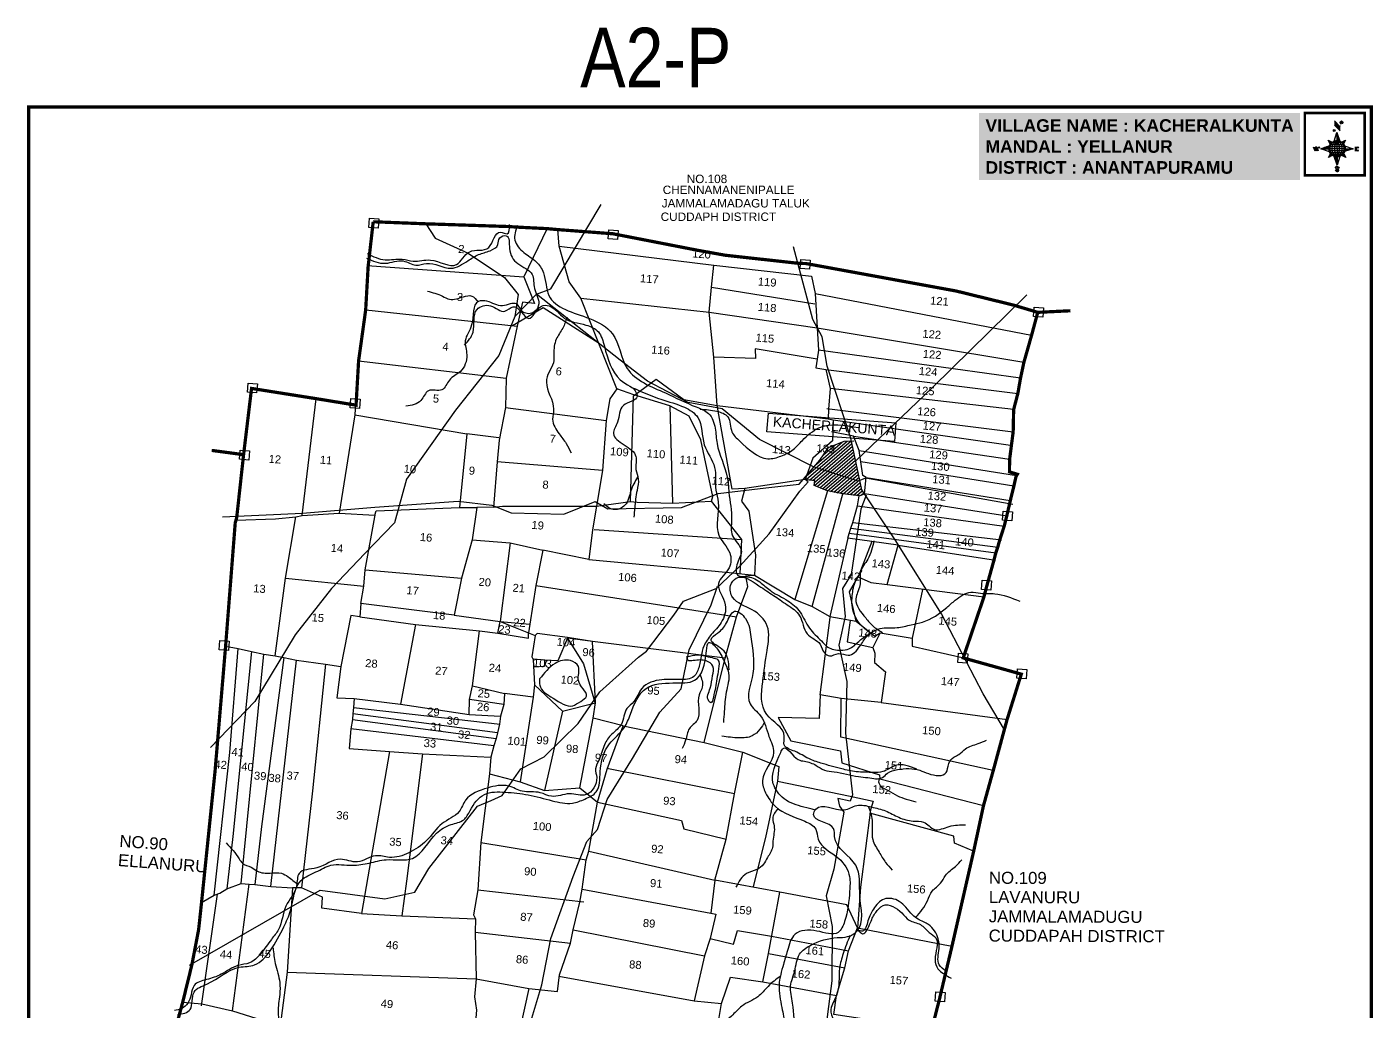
# Model space of a CAD drawing. Header units: inches. Extents: x 188909 to 208161, y 1616332 to 1627339.
# Drawn here: x 188909 to 192235, y 1624908 to 1627339 of the extents above; entities that cross this region are included whole.
import ezdxf

# ---------------------------------------------------------------- set-up
doc = ezdxf.new("R2010")
doc.units = ezdxf.units.IN
doc.header["$MEASUREMENT"] = 0
for name, color, linetype in [('bord', 1, 'Continuous'), ('PLOT', 7, 'Continuous'), ('PLOT NO', 7, 'Continuous'), ('ROAD', 1, 'Continuous'), ('STREAM', 4, 'Continuous'), ('text2', 7, 'Continuous'), ('TITLEBLOCK', 7, 'Continuous'), ('VILLAGE', 7, 'Continuous'), ('VILLAGE BOUNDARY', 5, 'Continuous'), ('VILLAGE BOUNDARY STONES', 1, 'Continuous')]:
    doc.layers.add(name, color=color, linetype=linetype)
doc.styles.add('ARIALN', font='ARIALN.TTF')
doc.styles.get("Standard").update_dxf_attribs({"font": 'arial.ttf'})
pattern_1 = [(267.297113149, (-8720374.938, 50637915.138), (10.5367255337, -0.497431438), [])]
pattern_2 = [(357.297113149, (-8720374.938, 50637915.138), (0.497431438, 10.5367255337), [])]

# ---------------------------------------------------------------- blocks, each defined once
blk = doc.blocks.new('*X3')
at = {"color": 0, "linetype": 'Continuous'}
for p, q in [((6321.6, 240.5), (6322.3, 241.2)), ((6321.6, 240.3), (6322.3, 241)), ((6321.6, 240.1), (6322.3, 240.8)), ((6321.6, 239.9), (6322.4, 240.7)), ((6321.6, 239.8), (6322.4, 240.6)), ((6321.6, 239.6), (6322.5, 240.5)), ((6321.6, 239.4), (6322.5, 240.3)), ((6321.6, 239.2), (6322.6, 240.2)), ((6321.7, 239.1), (6322.6, 240.1)), ((6321.8, 240.8), (6322.4, 241.4)), ((6321.8, 239), (6322.7, 240)), ((6321.8, 239), (6322.8, 239.9)), ((6321.9, 238.9), (6322.9, 239.8)), ((6322, 238.8), (6323, 239.7)), ((6322.1, 241.3), (6322.4, 241.6)), ((6322.1, 238.7), (6323.1, 239.6)), ((6322.2, 238.6), (6323.1, 239.6)), ((6322.3, 238.5), (6323.2, 239.5)), ((6322.4, 238.5), (6323.3, 239.4)), ((6322.5, 238.4), (6323.4, 239.3)), ((6322.7, 238.4), (6323.6, 239.3)), ((6322.8, 238.3), (6323.7, 239.2)), ((6322.9, 238.3), (6323.8, 239.1)), ((6323.1, 238.2), (6323.9, 239.1)), ((6323.2, 238.2), (6324, 239)), ((6323.3, 238.2), (6324.2, 239)), ((6323.5, 238.1), (6324.3, 238.9)), ((6323.7, 238.1), (6324.4, 238.9)), ((6323.8, 238.1), (6324.6, 238.8)), ((6324.1, 238.2), (6324.7, 238.8)), ((6324.3, 238.3), (6324.9, 238.8)), ((6324.6, 238.3), (6325.1, 238.8)), ((6324.8, 238.4), (6325.2, 238.8)), ((6325.1, 238.5), (6325.4, 238.8)), ((6325.4, 238.6), (6325.6, 238.8))]:
    blk.add_line(p, q, dxfattribs=at)
blk = doc.blocks.new('*X2')
at = {"color": 0, "linetype": 'Continuous'}
for p, q in [((6324.4, 240.3), (6324.5, 240.4)), ((6324.6, 240.3), (6324.8, 240.5)), ((6324.7, 240.2), (6325, 240.5)), ((6324.8, 240.2), (6325.2, 240.6)), ((6325, 240.1), (6325.5, 240.6)), ((6325.1, 240.1), (6325.6, 240.6)), ((6325.2, 240), (6325.8, 240.6)), ((6325.3, 240), (6326, 240.6)), ((6325.4, 239.9), (6326.1, 240.6)), ((6325.5, 239.8), (6326.2, 240.5)), ((6325.6, 239.8), (6326.3, 240.5)), ((6325.7, 239.7), (6326.5, 240.4)), ((6325.9, 239.6), (6326.6, 240.3)), ((6326, 239.5), (6326.7, 240.3)), ((6326, 239.4), (6326.8, 240.2)), ((6326.1, 239.3), (6327, 240.2)), ((6326.2, 239.3), (6327.1, 240.1)), ((6326.3, 239.2), (6327.1, 240)), ((6326.4, 239.1), (6327.2, 239.9)), ((6326.5, 239), (6327.3, 239.8)), ((6326.5, 238.9), (6327.4, 239.7)), ((6326.6, 238.8), (6327.5, 239.6)), ((6326.7, 238.7), (6327.5, 239.5)), ((6326.8, 238.6), (6327.6, 239.4)), ((6326.8, 238.5), (6327.7, 239.3)), ((6326.8, 236.5), (6327.4, 237)), ((6326.9, 238.3), (6327.8, 239.2)), ((6326.9, 238.2), (6327.9, 239.1)), ((6326.9, 236.8), (6327.6, 237.4)), ((6327, 238.1), (6327.8, 239)), ((6327, 237.9), (6327.8, 238.8)), ((6327, 237.8), (6327.8, 238.6)), ((6327, 237.6), (6327.8, 238.4)), ((6327, 237.4), (6327.8, 238.2)), ((6327, 237.3), (6327.8, 238)), ((6327, 237.1), (6327.8, 237.9))]:
    blk.add_line(p, q, dxfattribs=at)
blk = doc.blocks.new('H')
at = {"layer": 'bord', "extrusion": (0.000427885, 0.004792, 0.999988)}
h = blk.add_hatch(dxfattribs=at)
h.set_pattern_fill('LINE', color=8, scale=84.387686, angle=-2.7029, style=0)
h.set_pattern_definition(pattern_2)
h.paths.add_polyline_path([(-492, 786, -0.090992), (-448, 775), (-486, 912)])
h = blk.add_hatch(dxfattribs=at)
h.set_pattern_fill('LINE', color=8, scale=84.387686, angle=-92.7029, style=0)
h.set_pattern_definition(pattern_1)
h.paths.add_polyline_path([(-625, 665, -0.090992), (-615, 710), (-751, 671)])
h = blk.add_hatch(dxfattribs=at)
h.set_pattern_fill('LINE', color=8, scale=84.387686, angle=-92.7029, style=0)
h.set_pattern_definition(pattern_1)
h.paths.add_polyline_path([(-246, 647), (-372, 653, -0.090992), (-382, 609)])
h = blk.add_hatch(dxfattribs=at)
h.set_pattern_fill('LINE', color=8, scale=84.387686, angle=-2.7029, style=0)
h.set_pattern_definition(pattern_2)
h.paths.add_polyline_path([(-504, 533, -0.090992), (-549, 543), (-510, 406)])
for p, q in [((-516, 1087, -1217), (-432, 994, -1217)), ((-538, 774, -1216), (-487, 906, -1216)), ((-519, 1020, -1217), (-435, 927, -1216)), ((-487, 906, -1216), (-493, 780, -1216)), ((-487, 906, -1216), (-448, 769, -1216)), ((-865, 701, -1215), (-847, 638, -1215)), ((-847, 700, -1215), (-829, 637, -1215)), ((-829, 699, -1215), (-811, 636, -1215)), ((-829, 699, -1215), (-811, 698, -1215)), ((-811, 698, -1215), (-794, 635, -1215)), ((-752, 665, -1215), (-615, 704, -1215)), ((-752, 665, -1215), (-625, 659, -1215)), ((-619, 614, -1215), (-752, 665, -1215)), ((-627, 794, -1216), (-567, 760, -1216)), ((-627, 794, -1216), (-584, 747, -1215)), ((-599, 731, -1215), (-627, 794, -1216)), ((-421, 753, -1216), (-359, 781, -1216)), ((-359, 781, -1216), (-405, 739, -1216)), ((-359, 781, -1216), (-392, 721, -1215)), ((-246, 641, -1215), (-383, 603, -1215)), ((-379, 693, -1215), (-246, 641, -1215)), ((-373, 647, -1215), (-246, 641, -1215)), ((-213, 669, -1215), (-217, 601, -1215)), ((-197, 600, -1215), (-194, 668, -1215)), ((-639, 526, -1214), (-606, 585, -1215)), ((-639, 526, -1214), (-593, 568, -1215)), ((-577, 553, -1215), (-639, 526, -1214)), ((-511, 400, -1214), (-549, 537, -1214)), ((-460, 533, -1215), (-511, 400, -1214)), ((-505, 527, -1214), (-511, 400, -1214)), ((-371, 513, -1214), (-431, 546, -1215)), ((-371, 513, -1214), (-414, 560, -1215)), ((-399, 576, -1215), (-371, 513, -1214))]:
    blk.add_line(p, q, dxfattribs=at)
at = {"layer": 'bord', "color": 8, "linetype": 'ByBlock', "extrusion": (0.000427885, 0.004792, 0.999988)}
for p, q in [((-373, 647, -1215), (-625, 659, -1215)), ((-375, 679, -1215), (-620, 691, -1215)), ((-386, 711, -1215), (-605, 722, -1215)), ((-411, 744, -1216), (-578, 752, -1216)), ((-493, 780, -1216), (-505, 527, -1214)), ((-378, 616, -1215), (-623, 628, -1215)), ((-392, 585, -1215), (-611, 595, -1215)), ((-420, 555, -1215), (-587, 562, -1215))]:
    blk.add_line(p, q, dxfattribs=at)
at = {"layer": 'bord', "extrusion": (0.000427885, 0.004792, 0.999988), "elevation": -1212}
for points, const_width in [([(-522, 960), (-516, 1093)], 1.61), ([(-434, 933), (-428, 1066)], 1.61), ([(-870, 707), (-846, 706)], 0.642), ([(-829, 643), (-855, 644)], 0.642), ([(-829, 643), (-821, 678)], 0.642), ([(-811, 642), (-784, 641)], 0.642), ([(-793, 641), (-782, 694)], 0.642), ([(-223, 676), (-174, 673)], 0.706), ([(-195, 645), (-185, 644)], 0.706), ([(-177, 605), (-226, 607)], 0.706)]:
    blk.add_lwpolyline(points, dxfattribs=dict(at, const_width=const_width))
for points, const_width in [([(-414, 1073, 1), (-398, 1058, 1)], 22.3), ([(-530, 950, 1), (-520, 939, 1)], 14.8), ([(-776, 697, 1), (-769, 690, 1)], 8.9), ([(-178, 667, 1), (-171, 660, 1)], 9.79), ([(-180, 618, 1), (-173, 611, 1)], 9.79), ([(-525, 322, 1), (-533, 329, 1)], 11.1), ([(-490, 362, 1), (-498, 369, 1)], 11.1)]:
    blk.add_lwpolyline(points, format="xyb", close=True, dxfattribs=dict(at, const_width=const_width))
for points in [[(-537, 317), (-531, 310), (-520, 307), (-505, 307), (-494, 310), (-486, 318), (-487, 326), (-491, 333), (-494, 336), (-503, 341), (-522, 347), (-530, 352), (-534, 355), (-537, 363), (-537, 373), (-530, 381), (-520, 384), (-504, 384), (-493, 380), (-487, 373)], [(-522, 348), (-526, 354), (-528, 361), (-528, 371), (-526, 375), (-521, 381), (-515, 384)], [(-505, 307), (-499, 312), (-497, 319), (-497, 327), (-501, 335), (-509, 343)]]:
    blk.add_lwpolyline(points, dxfattribs=at)
at = {"layer": 'bord', "extrusion": (0.000427885, 0.004792, 0.999988)}
for centre, radius in [((-406, 1065, -1212), 22.3), ((-525, 944, -1212), 14.8), ((-773, 694, -1212), 8.9), ((-498, 659, -1212), 127), ((-174, 663, -1212), 9.79), ((-177, 615, -1212), 9.79), ((-529, 325, -1212), 11.1), ((-494, 365, -1212), 11.1)]:
    blk.add_circle(centre, radius, dxfattribs=at)
at = {"layer": 'bord', "color": 8, "linetype": 'ByBlock', "extrusion": (0.000427885, 0.004792, 0.999988)}
for centre, radius, start, end in [((-482, 658, -1212), 128, 94.9254, 259.6691), ((-437, 656, -1212), 141, 113.2864, 241.308), ((-316, 651, -1212), 222, 142.5892, 212.0053), ((-560, 662, -1212), 141, 293.2864, 61.308), ((-681, 668, -1212), 222, 322.5892, 32.0053), ((-515, 660, -1212), 128, 274.9254, 79.6691)]:
    blk.add_arc(centre, radius, start, end, dxfattribs=at)
at = {"layer": 'bord', "extrusion": (0.000427885, 0.004792, 0.999988)}
for points in [[(-516, 1093, -1212), (-431, 1000, -1212), (-519, 1026, -1212), (-434, 933, -1212)], [(-864, 707, -1212), (-846, 706, -1212), (-846, 644, -1212), (-829, 643, -1212)], [(-829, 705, -1212), (-811, 704, -1212), (-811, 642, -1212), (-793, 641, -1212)], [(-193, 674, -1212), (-197, 606, -1212), (-213, 675, -1212), (-216, 607, -1212)]]:
    blk.add_solid(points, dxfattribs=at)
at = {"layer": 'bord', "extrusion": (0.000427885, 0.004792, 0.999988), "xscale": 7.977342409717546, "yscale": 7.977342409717546, "zscale": 7.977342409717546, "rotation": 138.0840426661453}
for name, p in [('*X2', (38301, -31929, -1212)), ('*X3', (38314, -31951, -1212))]:
    blk.add_blockref(name, p, dxfattribs=at)

msp = doc.modelspace()

# ---------------------------------------------------------------- hatches: boundary and pattern name
at = {"layer": 'VILLAGE'}
h = msp.add_hatch(dxfattribs=at)
h.set_pattern_fill('ANSI31', color=256, scale=49.442893, angle=-4.3382)
h.set_pattern_definition([(40.661826, (-115164.6156, 47316.9015), (-4.027081255, 4.688228487), [])])
h.paths.add_polyline_path([(190962.5, 1626217), (190966.6, 1626218.6), (190946.1, 1626316.3), (190928.4, 1626315.2), (190889.2, 1626300.1), (190868, 1626268.3), (190853.9, 1626252)])
h.paths.add_polyline_path([(190887.3, 1626192.4), (190924.5, 1626185.5), (190965.1, 1626180.6), (190978.2, 1626185.2), (190978.2, 1626185.4), (190971.5, 1626195.3), (190966.6, 1626218.6), (190962.5, 1626217), (190853.9, 1626252), (190835.6, 1626230.6), (190832.2, 1626221), (190856, 1626217.5), (190854.2, 1626206.3)])

# ---------------------------------------------------------------- linework, layer by layer
at = {"layer": 'PLOT'}
for points in [[(190062.1, 1626152.1), (190084.3, 1626154.6), (190316.6, 1626155.2), (190400.2, 1626166.2), (190416.9, 1626164.4), (190503.9, 1626162.4), (190600.3, 1626167), (190603.4, 1626178.5), (190574.2, 1626318.4), (190545, 1626377.1), (190497.2, 1626402.6), (190408.6, 1626430.1), (190366.8, 1626444.6), (190277.6, 1626668.5), (190248.7, 1626709.2), (190223.8, 1626797.4), (190220.7, 1626838.1)], [(190194.3, 1626840.5), (190136.6, 1626721.1)], [(190223.8, 1626797.4), (190605.9, 1626750.1), (190847.2, 1626723.3), (190856.8, 1626680.6), (190861.7, 1626595.6), (190864.7, 1626540.6), (190861.5, 1626517.8), (190708.3, 1626543.3), (190708.7, 1626519.6), (190606, 1626523), (190594.8, 1626633.9), (190600.4, 1626695.9), (190605.9, 1626750.1)], [(189749.5, 1626749.4), (190136.6, 1626721.1), (190163.4, 1626655.5), (190133.3, 1626658.8), (190120.1, 1626599.8), (190093.3, 1626471.4), (190091.1, 1626398.7), (190075.8, 1626318.3), (190071, 1626264.3), (190062.1, 1626152.1), (190020.6, 1626151.4), (190009.1, 1626071.6), (189982.6, 1625976.8), (189964.4, 1625885.9), (189734.1, 1625914.5), (189731.6, 1625881.1), (189709.6, 1625884.5), (189684.9, 1625758.5), (189674.9, 1625681.5), (189717.6, 1625679.8), (189715.9, 1625657.1), (189714.4, 1625641.7), (189713.1, 1625627.6), (189709.5, 1625605), (189705.1, 1625556.3), (189804.7, 1625549.1), (189735.5, 1625148.7), (189637.5, 1625162), (189639, 1625189.1), (189587.5, 1625212.3), (189564.7, 1625211.9), (189551.7, 1625003.7), (189534.4, 1624870.9)], [(190600.4, 1626695.9), (190855.9, 1626655.1)], [(190856.8, 1626680.6), (191391.4, 1626577.5)], [(189745.9, 1626639.8), (190120.1, 1626599.8)], [(190108.9, 1626601), (190184.4, 1626645.8), (190322.8, 1626557.5)], [(190277.6, 1626668.5), (190594.8, 1626633.9), (190861.7, 1626595.6)], [(190861.7, 1626595.6), (191372.4, 1626510.8)], [(191363.9, 1626470.9), (190864.7, 1626540.6)], [(189728.4, 1626513.8), (190093.3, 1626471.4)], [(190682.7, 1626198.8), (190651.7, 1626196.8), (190614, 1626403.8), (190606, 1626523)], [(190861.5, 1626517.8), (190858.1, 1626496.2), (190882.8, 1626492.4), (190893.8, 1626445.8), (190889.4, 1626394.5), (190888.4, 1626370.4), (190901.1, 1626368.1), (190900, 1626338.1), (190899, 1626316.3), (190850.5, 1626273.7), (190832.2, 1626221), (190682.7, 1626198.8), (190674.6, 1626167), (190692.5, 1626142.7), (190709.2, 1626033.7), (190706.8, 1625984.4), (190806, 1625924.3), (190848.8, 1625907), (190892.4, 1625882.3), (190957.5, 1625871), (190941.1, 1625943.2), (190962.6, 1625980.2), (190994.2, 1625965.9), (191034.3, 1625961.1), (191061.8, 1626058.7), (190996.9, 1626067.3), (190937.5, 1626075.4), (190940.2, 1626087), (190944.9, 1626100.3), (190949.6, 1626114.5), (190961.3, 1626155.4), (190965.1, 1626180.6), (190924.5, 1626185.5), (190887.3, 1626192.4), (190854.2, 1626206.3), (190856, 1626217.5), (190832.2, 1626221)], [(190882.8, 1626492.4), (191357.3, 1626433.2)], [(190366.8, 1626444.6), (190349.2, 1626420.2), (190340, 1626366.5), (190331.1, 1626242.7), (190316.6, 1626155.2), (190306.2, 1626096.1), (190297, 1626023), (190183.6, 1626046.4), (190166.7, 1625959.1), (190151.6, 1625863.7), (190148.6, 1625842.2), (190164.7, 1625835), (190156.5, 1625782.4), (190159.7, 1625775.7), (190163.3, 1625713.3), (190159.6, 1625682.6), (190089.1, 1625692.1), (190087, 1625664.6), (190079.3, 1625636), (190076.4, 1625616.4), (190072, 1625595), (190068.1, 1625580.5), (190062.6, 1625562.9), (190055, 1625534.8), (190051.8, 1625493.6), (190030.1, 1625323.8), (190022.6, 1625207.2), (190012.4, 1625145.5), (190017.6, 1625135), (190016.1, 1625102.3), (190018.8, 1624986.9), (190014.5, 1624942.7), (190019.4, 1624909.9), (190013, 1624831.6)], [(190400.2, 1626166.2), (190407.5, 1626427.6), (190463.8, 1626468.8), (190532.4, 1626418.1), (190614, 1626403.8), (190888.4, 1626370.4)], [(191346.9, 1626393.3), (190893.8, 1626445.8)], [(189589, 1626131.9), (189623.9, 1626420.4)], [(189720.5, 1626407.8), (189718.7, 1626380.3), (189680.4, 1626137.9)], [(189718.7, 1626380.3), (189995.5, 1626333.3)], [(190091.1, 1626398.7), (190340, 1626366.5)], [(190497.2, 1626402.6), (190503.9, 1626162.4)], [(190885.7, 1626395.9), (191345.8, 1626338.6)], [(190965.1, 1626180.6), (190978.2, 1626185.2), (190982.6, 1626225.8), (190973.9, 1626231), (190969.1, 1626264.1), (190964.9, 1626292.6), (190951.2, 1626327.7), (190897, 1626338.2)], [(190901.1, 1626368.1), (191345.2, 1626304.8)], [(190074.6, 1626323.5), (189995.5, 1626333.3), (189978, 1626151.6)], [(190951.2, 1626327.7), (191337, 1626270.6)], [(190964.9, 1626292.6), (191354.3, 1626230.3)], [(190331.1, 1626242.7), (190071, 1626264.3)], [(191347.4, 1626204.2), (190969.1, 1626264.1)], [(190982.6, 1626225.8), (191338.7, 1626168.6)], [(190887.3, 1626192.4), (190806, 1625924.3)], [(190848.8, 1625907), (190924.5, 1626185.5)], [(191329.8, 1626130.3), (190978.2, 1626185.2)], [(189425.4, 1626120.3), (189523.3, 1626123.2), (189573, 1626128.3), (189589, 1626131.9), (189680.4, 1626137.9), (189768.7, 1626132.5), (189771.7, 1626143.1), (189978, 1626151.6), (190020.6, 1626151.4)], [(189734.1, 1625914.5), (189741.3, 1625957.5), (189744.6, 1625997.4), (189770.2, 1626137.8)], [(190671.3, 1625988.1), (190675.3, 1626072.3), (190600.3, 1626167)], [(190961.3, 1626155.4), (191323.6, 1626105.5)], [(189521.9, 1625784.9), (189547.6, 1625977.4), (189573, 1626128.3)], [(190949.6, 1626114.5), (191317.2, 1626071.8)], [(190009.1, 1626071.6), (190102.9, 1626064.6), (190183.6, 1626046.4)], [(190310.7, 1626096.9), (190675.3, 1626072.3)], [(190937.5, 1626075.4), (190892.4, 1625882.3)], [(191302.7, 1626038.6), (190940.2, 1626087)], [(190944.9, 1626100.3), (191307.5, 1626053.2)], [(190102.9, 1626064.6), (190078.2, 1625869.8)], [(190996.9, 1626067.3), (190962.6, 1625980.2)], [(191061.8, 1626058.7), (191302.3, 1626021.2)], [(190297, 1626023), (190635.7, 1625991.8), (190706.8, 1625984.4)], [(189547.6, 1625977.4), (189741.3, 1625957.5)], [(189744.6, 1625997.4), (189982.6, 1625976.8)], [(190582.3, 1625570.9), (190634, 1625779.2), (190662.5, 1625881.7), (190690, 1625956.1), (190685.6, 1625982.5), (190706.8, 1625984.4)], [(190166.7, 1625959.1), (190530.6, 1625902.2), (190662.5, 1625881.7)], [(191034.3, 1625961.1), (191125.1, 1625950.1), (191273.6, 1625930.8)], [(191121.5, 1625949), (191096.4, 1625828.9)], [(189731.6, 1625881.1), (189868.7, 1625862.8), (190026.9, 1625847), (190072.7, 1625841.5), (190148.3, 1625828.6), (190148.6, 1625842.2)], [(189964.4, 1625885.9), (190078.2, 1625869.8), (190151.6, 1625863.7)], [(191017.2, 1625841.8), (190999.4, 1625806), (191004.3, 1625791.9), (191003.4, 1625768.7), (191030.6, 1625746), (191019.7, 1625669.5), (190921.1, 1625680.1), (190869.1, 1625689.1), (190893.7, 1625879.5)], [(190957.5, 1625871), (191003.8, 1625833.6), (191017.2, 1625841.8), (191096.4, 1625828.9), (191095.8, 1625808.8), (191226.8, 1625779.6)], [(189868.7, 1625862.8), (189832.2, 1625665.9)], [(190001.3, 1625640.4), (190002.3, 1625677), (190009.5, 1625710.6), (190026.9, 1625847)], [(190018.8, 1624986.9), (190148.9, 1624963.1), (190219.8, 1624955.8), (190224.4, 1624997.4), (190251.6, 1625075.1), (190258.9, 1625107.9), (190275.2, 1625176.2), (190280.6, 1625208.5), (190290.9, 1625281.1), (190296.9, 1625302.4), (190318.7, 1625423.4), (190342.7, 1625505.2), (190382.3, 1625612.1), (190307.9, 1625630.8), (190314.1, 1625669), (190306.3, 1625820.3), (190244.3, 1625830.8), (190169.7, 1625840.3), (190164.7, 1625835)], [(190072.7, 1625841.5), (190078.2, 1625869.8)], [(190078.2, 1625869.8), (190148.6, 1625842.2)], [(189399.8, 1625809.2), (189431.1, 1625803.3), (189463.7, 1625795.5), (189493.9, 1625788.9), (189521.9, 1625784.9), (189543.6, 1625780.8), (189575.3, 1625774.6), (189647, 1625764.8), (189684.9, 1625758.5)], [(190634, 1625779.2), (190306.3, 1625820.3), (190244.8, 1625828.5), (190221, 1625772.8), (190188.6, 1625774.8), (190160.4, 1625776.9)], [(190244.8, 1625828.5), (190284.5, 1625765), (190312.4, 1625670.8)], [(189371.7, 1625194.2), (189410, 1625546), (189431.1, 1625803.3)], [(189463.7, 1625795.5), (189417.8, 1625339.1), (189403, 1625209.5)], [(189438.3, 1625222.6), (189493.9, 1625788.9)], [(189543.6, 1625780.8), (189488.4, 1625363.5), (189471.9, 1625220.3)], [(189511.5, 1625215.6), (189575.3, 1625774.6)], [(190191.5, 1625773.7), (190187.9, 1625759.1), (190161.8, 1625757.3)], [(189647, 1625764.8), (189614.5, 1625451.5), (189587.5, 1625212.3)], [(190009.5, 1625710.6), (190089.1, 1625692.1)], [(190163.3, 1625713.3), (190232, 1625648.6), (190314.1, 1625669)], [(189717.6, 1625679.8), (189832.2, 1625665.9), (190001.3, 1625640.4), (190079.3, 1625636)], [(190087, 1625664.6), (190002.3, 1625677)], [(190159.6, 1625682.6), (190127.8, 1625474.2)], [(190869.1, 1625689.1), (190866.2, 1625630), (190765, 1625633), (190796.8, 1625574.8), (190919.4, 1625550.6), (190922.7, 1625520.5), (191015.1, 1625491.3), (191016, 1625481.1), (191272.4, 1625415)], [(191296.6, 1625502), (190920, 1625584), (190921.1, 1625680.1)], [(190072, 1625595), (189714.4, 1625641.7)], [(189715.9, 1625657.1), (190078.2, 1625616.3)], [(190232, 1625648.6), (190188, 1625452.2)], [(191019.7, 1625669.5), (191330.7, 1625627.7)], [(190062.6, 1625562.9), (189709.5, 1625605)], [(189713.1, 1625627.6), (190068.1, 1625580.5)], [(190275.4, 1625459), (190307.9, 1625630.8)], [(190382.3, 1625612.1), (190582.3, 1625570.9), (190678.1, 1625547.4), (190766.6, 1625511.5), (190763.6, 1625475.5), (190943, 1625438.7), (190999.9, 1625426.1), (190993.5, 1625404.3), (190968.6, 1625213.5), (190961, 1625113.4)], [(189804.7, 1625549.1), (189886.2, 1625542.7), (190055, 1625534.8)], [(189886.2, 1625542.7), (189846.4, 1625228.6), (189835.2, 1625143.2)], [(190608.7, 1625231.1), (190636.6, 1625331.9), (190657.6, 1625444.5), (190678.1, 1625547.4)], [(190657.6, 1625444.5), (190341.7, 1625507.1)], [(190051.8, 1625493.6), (190127.8, 1625474.2), (190188, 1625452.2), (190275.4, 1625459), (190318.7, 1625423.4), (190526.6, 1625378.7), (190532.4, 1625358), (190636.6, 1625331.9)], [(190763.6, 1625475.5), (190734.2, 1625336.2), (190703.7, 1625214.9)], [(190030.1, 1625323.8), (190290.9, 1625281.1)], [(190296.9, 1625302.4), (190608.7, 1625231.1)], [(189340.3, 1625175.4), (189371.7, 1625194.2), (189385.5, 1625199.2), (189403, 1625209.5), (189438.3, 1625222.6), (189457.6, 1625221.4), (189471.9, 1625220.3), (189511.5, 1625215.6), (189564.7, 1625211.9)], [(189416.7, 1624908.4), (189457.6, 1625221.4)], [(190022.6, 1625207.2), (190284.7, 1625177.7)], [(190280.6, 1625208.5), (190598.5, 1625149.3)], [(190609.1, 1624832.3), (190625.3, 1624926.6), (190647.7, 1624991.6), (190727.4, 1624980.1), (190909.4, 1624945.9), (190929.5, 1625014), (190939.2, 1625056), (190961, 1625113.4), (190934.4, 1625169.6), (190769.1, 1625201), (190608.7, 1625231.1), (190598.5, 1625149.3), (190611.3, 1625147.2), (190597, 1625087.1), (190582.7, 1625044.1), (190557.7, 1624932.7), (190625.3, 1624926.6)], [(189378.6, 1625196.7), (189339.2, 1624920.3)], [(190727.4, 1624980.1), (190740.8, 1625049.4), (190769.1, 1625201)], [(189735.5, 1625148.7), (189835.2, 1625143.2), (190017.6, 1625135)], [(190258.9, 1625107.9), (190582.7, 1625044.1)], [(190597, 1625087.1), (190654.6, 1625072.7), (190664.3, 1625106.7), (190748.7, 1625092.8), (190939.2, 1625056)], [(190961, 1625113.4), (191194.5, 1625067.5)], [(190016.1, 1625102.3), (190251.6, 1625075.1)], [(190740.8, 1625049.4), (190929.5, 1625014)], [(189551.7, 1625003.7), (190018.8, 1624986.9)], [(190222.9, 1624993.7), (190557.7, 1624932.7)], [(190148.9, 1624963.1), (190127.9, 1624866), (190120.5, 1624822.8), (190097.5, 1624716.1), (190078, 1624634), (190073.8, 1624611.2), (190073.9, 1624579.7), (190045.6, 1624465.4), (190011.9, 1624323), (189983.6, 1624210.5), (189977.9, 1624183.9), (189977.2, 1624154.4), (189931.4, 1623941.4), (189904.1, 1623835.9), (189866.7, 1623839.6)], [(190045.6, 1624465.4), (190111, 1624468.3), (190479.8, 1624384.5), (190624.4, 1624357.1), (190774.2, 1624293.1), (190875, 1624279.6), (190886.8, 1624338.3), (190889.5, 1624352.3), (190895.3, 1624387.8), (190901, 1624407.4), (190903.2, 1624422.5), (190913.2, 1624470.2), (190928.2, 1624549), (190945.1, 1624597.8), (190950.2, 1624616.4), (190970.8, 1624742.4), (191005.4, 1624883.6), (190902.6, 1624898.8), (190909.4, 1624945.9)], [(189293.8, 1624929.5), (189340.9, 1624925.7), (189416.7, 1624908.4), (189534.4, 1624870.9)]]:
    msp.add_lwpolyline(points, dxfattribs=at)
at = {"layer": 'ROAD'}
for points in [[(190167.8, 1626678.5), (190203.5, 1626692), (190327.6, 1626899.8)], [(189894.8, 1626852.4), (189917.6, 1626816.9), (189999, 1626779.6), (190089.1, 1626720.1), (190123, 1626678), (190114.4, 1626623.4), (190074.8, 1626526.9), (189967.7, 1626392.2), (189846.9, 1626221.8), (189817.2, 1626113.3), (189744.1, 1626038.3), (189661.7, 1625951.8), (189571.9, 1625837.1), (189472.1, 1625672.3), (189362.7, 1625558.5)], [(191324.2, 1625602.6), (191271.5, 1625691.6), (191168.3, 1625888.9), (191054.1, 1626071.5), (190971.5, 1626195.3), (190944.7, 1626322.9), (190886.1, 1626500.6), (190874.2, 1626573.6), (190850.5, 1626616.2), (190802.7, 1626795.3)], [(191344.9, 1626159), (190980.7, 1626223.8), (190962.5, 1626217), (190852.8, 1626252.4), (190719, 1626319.2), (190626.8, 1626395.4), (190542.6, 1626411), (190441.9, 1626463.8), (190374.6, 1626515.2), (190167.8, 1626678.5), (190114.4, 1626623.4)], [(190956.8, 1626267.1), (191147.5, 1626449.1), (191379.9, 1626676.7)], [(189392.2, 1626128.6), (189590, 1626137.4), (189768.4, 1626152.6), (189974.7, 1626166.9), (190057.8, 1626157.4), (190105.4, 1626138.2), (190235.5, 1626134.7), (190312.6, 1626166.6), (190344.6, 1626148.5), (190526.4, 1626151.4), (190616.7, 1626186.5), (190734.9, 1626199.9), (190816.9, 1626209), (190868, 1626268.3), (190889.2, 1626300.1), (190928.4, 1626315.2), (190951.9, 1626316.6)], [(189310.5, 1625021.3), (189633.1, 1625205.8), (189793.4, 1625184.9), (189867.5, 1625201), (189902.3, 1625259.5), (190022.3, 1625414), (190055.8, 1625427.8), (190083, 1625439.8), (190129.6, 1625505.9), (190187.1, 1625535.9), (190270.7, 1625617.9), (190324.5, 1625696.1), (190420, 1625781.8), (190439.4, 1625796.4), (190507.7, 1625885.5), (190531.5, 1625920.5), (190612.2, 1625951.3), (190670.3, 1626006.9), (190743.2, 1626086.7), (190818.9, 1626192.3), (190839, 1626215.3), (190832.2, 1626221)], [(190982.3, 1626181.7), (190969.7, 1626147.8), (190945.8, 1625985.7), (190924.3, 1625951.8), (190930.9, 1625882.7), (190914.8, 1625811.1), (190934.7, 1625721.6), (190931.5, 1625593.9), (190948.4, 1625441.5), (190943.4, 1625425.9), (190912.9, 1625432.9), (190916.3, 1625413.6), (190927, 1625398.9), (190902.5, 1625258.3), (190883.6, 1625192.2), (190898.9, 1625116.6), (190897.8, 1624982.4), (190884.1, 1624874.1), (190889.8, 1624742), (190911.1, 1624547.5), (190923.5, 1624410.5), (190941.9, 1624264.8), (190964.7, 1624144.7), (190987.6, 1624026.1)], [(189789.9, 1623559.4), (189849.5, 1623731.2), (189874.6, 1623783), (189924.5, 1623851.9), (189963.1, 1624049.4), (189995, 1624183.1), (190002.9, 1624247.8), (190066.5, 1624487.8), (190078.7, 1624688.6), (190113.6, 1624829.9), (190146.5, 1624857), (190181.2, 1624972.1), (190203.2, 1625087.2), (190258.9, 1625240.2), (190292.6, 1625326.3), (190318.5, 1625356.4), (190342.2, 1625430), (190405.5, 1625531.3), (190472.8, 1625645.7), (190525.5, 1625704), (190545.5, 1625799.7), (190599.3, 1625911.5), (190615.4, 1625957)], [(190943.1, 1625872.8), (190935.5, 1625819.4), (190999.4, 1625806)], [(191247.4, 1625302.8), (191200.8, 1625322), (191199.3, 1625339.7), (190992, 1625396.8)]]:
    msp.add_lwpolyline(points, dxfattribs=at)
at = {"layer": 'STREAM'}
for points in [[(189749.8, 1626779.1), (189794.3, 1626763.3), (189836.2, 1626765), (189863.4, 1626759.9), (189905.8, 1626762.9), (189970.2, 1626751.7), (190002.9, 1626783.5), (190049.8, 1626793.7), (190079.4, 1626831.8), (190095.1, 1626828), (190101.2, 1626850.6)], [(190121, 1626848.1), (190114.5, 1626812.4), (190136.8, 1626781.5), (190167.1, 1626758.8), (190185, 1626731.5), (190198.4, 1626675.7), (190298.9, 1626618.3), (190355.5, 1626581), (190392.2, 1626495.2), (190486.5, 1626434.5), (190562.8, 1626399.9), (190593.1, 1626383.7), (190609.4, 1626347.2), (190614, 1626309.7), (190639.2, 1626226.7), (190643.3, 1626188.8), (190650, 1626120.7), (190652.5, 1626081.9), (190674, 1626045.8), (190664.6, 1626014), (190665.6, 1625983.7), (190689.5, 1625980.5), (190723.2, 1625964.9), (190748.2, 1625944.9), (190788.8, 1625921.3), (190819.2, 1625893), (190842.3, 1625853.4), (190872, 1625821.9), (190887.6, 1625806.8), (190920.1, 1625799.2), (190939.9, 1625802.3), (190964, 1625820.5), (190974.9, 1625829.4), (190993, 1625841.1)], [(189747.9, 1626767.9), (189794.8, 1626754.9), (189838.9, 1626760.7), (189869.9, 1626750.3), (189896.1, 1626754.7), (189956.7, 1626742.6), (189997.9, 1626760.9), (190025, 1626776.2), (190053.3, 1626786), (190072.6, 1626800.9), (190077.2, 1626817.6), (190093.2, 1626823), (190101.3, 1626791.5), (190121.8, 1626754.1), (190157.2, 1626727.4), (190163, 1626692.7), (190173.5, 1626654.5), (190162.5, 1626634.8), (190135.1, 1626634.4), (190118.4, 1626654.5), (190084.2, 1626650), (190045.5, 1626661.2), (190024.4, 1626660.5), (190007.7, 1626603), (189992.1, 1626563.2), (189995.6, 1626529.1), (189980.1, 1626487.5), (189952.7, 1626466.3), (189934.1, 1626442.2), (189901.1, 1626440), (189882.5, 1626416.1), (189845.2, 1626402.2)], [(189898.3, 1626686), (189935.4, 1626673.7), (189953.3, 1626665.9), (189987.5, 1626672.2), (190008.1, 1626674), (190023.5, 1626659.2)], [(189990.2, 1626552.7), (190011.1, 1626584.9), (190021.2, 1626640.9), (190054.7, 1626650), (190089.8, 1626636.6), (190110.2, 1626647.7), (190148.9, 1626618.8), (190180, 1626648.7), (190199, 1626649.8), (190236.5, 1626619.5), (190290.1, 1626602.4), (190320.8, 1626585.4), (190335.6, 1626549.8), (190375, 1626467.2), (190426.1, 1626438.4), (190475.3, 1626418.9), (190533.8, 1626399.1), (190566.7, 1626374), (190582.5, 1626306.7), (190608, 1626250.6), (190611, 1626194.4), (190616.9, 1626164.6), (190618.4, 1626083), (190645.4, 1626039.8), (190643.9, 1626002.5), (190617.5, 1625964.2), (190634.3, 1625911.4), (190624.2, 1625867.5), (190599.8, 1625837.7), (190581.3, 1625808.7), (190569.9, 1625759.4), (190556.7, 1625734.2), (190522.6, 1625726.4), (190477.9, 1625726.2), (190427.9, 1625704.2), (190408.3, 1625671.9), (190391.1, 1625654.9), (190377.8, 1625616.2), (190353.8, 1625591.4), (190336, 1625565.6), (190322.8, 1625528.7), (190313.9, 1625506.3), (190316.7, 1625484.4), (190290.9, 1625442.4), (190249.5, 1625444.2), (190205.2, 1625438.1), (190177.4, 1625446.9), (190132.5, 1625450.8), (190099.1, 1625463.3), (190047.1, 1625458.6), (189992.8, 1625428.4), (189976.7, 1625400.7), (189934.7, 1625370.5), (189896.2, 1625328.5), (189852.3, 1625298.5), (189804.5, 1625287.2), (189770.4, 1625291.1), (189725.8, 1625275.9), (189683.4, 1625282.7), (189624.8, 1625261.4), (189581.3, 1625247.6), (189574.9, 1625216.5), (189549, 1625166.9), (189530.5, 1625109), (189512.8, 1625084.6), (189486.7, 1625049.6), (189458.7, 1625026.4), (189431.2, 1625020.4), (189388.8, 1624998.3), (189352.6, 1624985.2), (189322.1, 1624970.8), (189314.5, 1624947.8), (189306.1, 1624926.7), (189292, 1624913.8), (189273.1, 1624908.9)], [(190242.9, 1626621.5), (190232.9, 1626594.6), (190216.8, 1626567.3), (190210.8, 1626531.2), (190209.6, 1626509.3), (190198.9, 1626486.2), (190192.4, 1626461.4), (190210.2, 1626394.5), (190207.9, 1626369.4), (190223.9, 1626333.5), (190241.3, 1626309.7), (190253.6, 1626286.7)], [(190408, 1626445.2), (190416.9, 1626425.7), (190382.7, 1626403.3), (190368.3, 1626362.5), (190358.1, 1626334.1), (190384.3, 1626306.7), (190413.7, 1626277.6), (190413.6, 1626245.8), (190419.3, 1626221.9), (190416.3, 1626193.9), (190410.6, 1626150.5), (190408.4, 1626127.6)], [(190572.7, 1626394.4), (190613.6, 1626389.4), (190640.6, 1626375.2), (190651, 1626338.4), (190669.9, 1626315.9), (190739.7, 1626272.1), (190772, 1626278.6), (190802.3, 1626295), (190825.1, 1626317.2), (190865.9, 1626348.3), (190963.9, 1626348.8)], [(190417.3, 1626226.3), (190401.1, 1626192.7), (190386.2, 1626157.1), (190360.9, 1626146.3), (190334.1, 1626160.5)], [(191001.6, 1626069.4), (190986.4, 1626023.8), (190968.7, 1625992.2), (190966.8, 1625958.7), (190957, 1625925.8), (190981.3, 1625878.7), (191000.9, 1625857.4), (191023.2, 1625842.6)], [(191107.8, 1625505.1), (191055.1, 1625514.2), (191024, 1625499), (191000.4, 1625497.1), (190958.1, 1625498.9), (190922, 1625506), (190870.4, 1625520.1), (190840.5, 1625531.2), (190806.1, 1625549.2), (190780.2, 1625565), (190780.3, 1625586.2), (190736.8, 1625640.3), (190726.8, 1625720.7), (190737.8, 1625798.1), (190738, 1625858.8), (190700.8, 1625898.9), (190652.6, 1625929.7), (190647.5, 1625958.6), (190661.4, 1625977.3), (190717.7, 1625958.4), (190753.2, 1625934.5), (190787.3, 1625911.4), (190818.2, 1625884.2), (190836.8, 1625839.6), (190868.5, 1625813.8), (190880, 1625791.7), (190891.9, 1625785), (190914.3, 1625790.6), (190938.1, 1625786.6), (190966.9, 1625808.6), (190984.1, 1625832.8), (191017, 1625852.3), (191058.9, 1625855), (191093.8, 1625861.8), (191122.1, 1625868.4), (191181.5, 1625904.4), (191202.6, 1625922.6), (191241.4, 1625942.3), (191265.4, 1625939.7), (191300.4, 1625938.5), (191361.9, 1625920)], [(190997.2, 1625838), (190963.6, 1625868.3), (190947.8, 1625909.7), (190948.1, 1625933.8), (190956.8, 1625971.2), (190972.6, 1625995.6)], [(190643.8, 1625750.6), (190626, 1625801.8), (190599.3, 1625825.8), (190615.5, 1625841.3), (190637.3, 1625866.8), (190657.6, 1625895.2), (190684.3, 1625877.3), (190697.6, 1625831.9), (190702.5, 1625741.2), (190696, 1625666.6), (190721.4, 1625637), (190742.4, 1625586.1), (190753.9, 1625546.6), (190726.4, 1625477.1), (190734.1, 1625446.7), (190758.7, 1625412.6), (190831.1, 1625376.4), (190857.8, 1625356.9), (190863.6, 1625332.5), (190914.8, 1625284.7), (190941.3, 1625239.7), (190941.7, 1625203.9), (190929.3, 1625129), (190913.2, 1625101.7), (190860.9, 1625105.3), (190806.8, 1625097.1), (190787.9, 1625056.9), (190778.1, 1625022.8), (190767.4, 1624972), (190774.1, 1624916.1), (190781.7, 1624873.8), (190784.4, 1624849.6), (190785.4, 1624802.5), (190750.5, 1624773), (190708.2, 1624728.5), (190685.5, 1624674.5), (190686, 1624645), (190697.3, 1624615.2), (190709.1, 1624585.4), (190713.5, 1624553.3), (190737, 1624523.7), (190771, 1624487.6), (190796.7, 1624438.6), (190809.6, 1624393.7), (190826.9, 1624359.3), (190810.4, 1624343.8), (190791.6, 1624335.8), (190755.6, 1624308), (190712.4, 1624314.7), (190675.5, 1624319.5), (190657, 1624325.4), (190608.6, 1624327.7), (190552.5, 1624291.6), (190521.9, 1624255.1), (190512.1, 1624242.7), (190491, 1624229.9), (190459.3, 1624219), (190442.8, 1624177.8), (190428.5, 1624120.8), (190413.1, 1624089.9), (190378.3, 1624076.8), (190345, 1624056.9), (190334.1, 1624044.4), (190300.8, 1624042.7), (190274.2, 1624043.6), (190246.3, 1624039.2), (190214.3, 1624014.9), (190180.8, 1624004.1), (190143.5, 1624006), (190080, 1624020.2), (190025.9, 1623979.7), (189973.3, 1623960.2), (189941.9, 1623965.1), (189889.1, 1623920.8), (189867.9, 1623885), (189848.4, 1623863.5), (189844.3, 1623838.8)], [(189280.9, 1624898.4), (189312.1, 1624911.4), (189321.7, 1624954.5), (189353.5, 1624974.2), (189433.5, 1625015.6), (189471.5, 1625021.8), (189509.8, 1625056.4), (189543.7, 1625115.8), (189560.3, 1625156), (189586.3, 1625230.4), (189623.1, 1625251.1), (189660.1, 1625267.7), (189712.9, 1625267.7), (189754.5, 1625273.2), (189796.6, 1625281.3), (189861.2, 1625284.7), (189921, 1625347), (189957, 1625368.2), (189988.2, 1625380.3), (190003.9, 1625403), (190039.1, 1625442.6), (190091, 1625448.2), (190147.5, 1625441.6), (190206.9, 1625427.2), (190256.6, 1625421.1), (190287.7, 1625431.4), (190315.7, 1625449.2), (190325.3, 1625498.6), (190348.3, 1625567.9), (190384.7, 1625607.6), (190399.9, 1625641.2), (190439, 1625704.6), (190505.1, 1625718.1), (190558.6, 1625724.6), (190587.7, 1625797.4), (190593.7, 1625818.1), (190615.1, 1625801.6), (190625.5, 1625784.1), (190634.5, 1625765.4), (190642.7, 1625742.6), (190636.8, 1625695.2), (190631.9, 1625647.7), (190629.8, 1625620.8)], [(190175.7, 1625728), (190214.1, 1625766.3), (190251.8, 1625773.5), (190271.5, 1625758.6), (190271.4, 1625724.4), (190283.6, 1625703.5), (190291.4, 1625685.4), (190277.1, 1625672.7), (190257.5, 1625661.7), (190209.3, 1625680.4), (190175.8, 1625712.5), (190175.7, 1625728)], [(190539.8, 1625782.8), (190565.4, 1625787.4), (190601.7, 1625780.6), (190616.3, 1625775.4), (190617.7, 1625753.1), (190610.2, 1625706.9), (190604.9, 1625682.1), (190598.6, 1625669.4), (190593.9, 1625673.2), (190597.3, 1625705.4), (190603, 1625736.2), (190603.6, 1625759.5), (190587.1, 1625772.6), (190555.3, 1625773.2), (190542, 1625774.5), (190540.2, 1625784)], [(190571.5, 1625739.9), (190577.7, 1625708.3), (190569.9, 1625689), (190564.7, 1625625.4), (190545.8, 1625605.2), (190536.5, 1625577), (190527.6, 1625556)], [(190731.3, 1625621.5), (190720.1, 1625603.6), (190700.6, 1625587.3), (190668.6, 1625582.4), (190626, 1625586.6)], [(190856.5, 1625404.2), (190828.5, 1625411.4), (190779.6, 1625432), (190753.1, 1625469.1), (190771.5, 1625546.7), (190777.3, 1625556.5), (190814.7, 1625528.8), (190829.8, 1625524.7), (190859, 1625514.4), (190879.4, 1625502.6), (190903.2, 1625498.6), (190963.8, 1625486.7), (190987, 1625484.2), (191022.8, 1625484.4), (191035.4, 1625495.2), (191060.2, 1625504.3), (191114.9, 1625502.3), (191136.3, 1625494.1), (191180.4, 1625496.6), (191186.4, 1625518.8), (191199.3, 1625534.7), (191211.5, 1625541.1), (191228, 1625555.2), (191259, 1625568.2), (191280.1, 1625576.8)], [(191014.5, 1625482.4), (191013.7, 1625471.4), (191023.8, 1625459), (191037, 1625452.5), (191059.9, 1625439.2), (191081.7, 1625431.4), (191105.9, 1625424.4)], [(190764.7, 1625408.7), (190751.7, 1625382.8), (190755.1, 1625365.2), (190752.2, 1625327.6), (190751, 1625311.9), (190738.9, 1625286.8), (190728.9, 1625270.2), (190712.2, 1625257.3), (190687, 1625247.3), (190660.7, 1625213.8)], [(190789.5, 1623514.3), (190790.7, 1623595.8), (190778.8, 1623625.5), (190776.7, 1623652.1), (190778.5, 1623675.2), (190762.9, 1623705.1), (190745.8, 1623767.7), (190775.3, 1623802), (190785.1, 1623852.8), (190799.2, 1623906), (190811.1, 1623931.1), (190833.2, 1623992.1), (190868.3, 1624051.5), (190869.3, 1624144), (190867.5, 1624209.1), (190869.9, 1624271.4), (190867.8, 1624321.7), (190844.5, 1624381), (190832.2, 1624411.1), (190830.7, 1624428.5), (190832.2, 1624459.2), (190859.9, 1624499.5), (190887.7, 1624528.4), (190901.3, 1624569.3), (190906.3, 1624673.2), (190901, 1624736.2), (190880.9, 1624784.8), (190855.6, 1624818.7), (190815.7, 1624855.6), (190800.6, 1624926.9), (190795.8, 1624969.7), (190805.9, 1625006.2), (190817.8, 1625047.7), (190845.9, 1625070.5), (190910.9, 1625088.9), (190936.7, 1625091.4), (190960.5, 1625105.7), (190967, 1625191.5), (190956.7, 1625267.9), (190904.2, 1625338.4), (190902.1, 1625358.3), (190852.7, 1625392.8), (190858.1, 1625406.3), (190928.3, 1625404.6), (190959.1, 1625415.4), (190995.4, 1625411.9), (191030.5, 1625402), (191063, 1625386.3), (191098.8, 1625377), (191124.3, 1625374.4), (191151.4, 1625356.2), (191187.8, 1625363.7), (191228.3, 1625367.2)], [(190987.5, 1625414), (190997.3, 1625378.9), (190998.8, 1625331.2), (191014.7, 1625300), (191030.4, 1625274.7), (191046.5, 1625256)], [(189400.9, 1625323.2), (189433.5, 1625283.3), (189441.2, 1625272.7), (189462.8, 1625263), (189478.2, 1625253.3), (189509.6, 1625248.1), (189538, 1625247.8), (189554, 1625239.5), (189577.2, 1625220.7)], [(191105.3, 1625139.2), (191133.9, 1625179.8), (191146, 1625204.1), (191166.3, 1625223.2), (191178.7, 1625242.6), (191202.9, 1625264.8), (191219.1, 1625281.5)], [(191180.2, 1625006.1), (191162.6, 1625022), (191162.6, 1625061.8), (191160.5, 1625085.6), (191136.7, 1625121.4), (191110.7, 1625134.6), (191097.4, 1625144.9), (191080.3, 1625164.2), (191064.4, 1625178.4), (191026.8, 1625184), (191000.7, 1625159.6), (190986.9, 1625130.2), (190973.7, 1625104.8), (190961.2, 1625107.9)], [(190961.9, 1625107.8), (190973.6, 1625098.7), (190993.1, 1625126.3), (191006.2, 1625151.2), (191024.2, 1625168.3), (191070.5, 1625149.9), (191088.9, 1625132.1), (191116.7, 1625121.2), (191138.3, 1625102), (191154.9, 1625088.2), (191152.7, 1625035.2), (191160, 1625011.5), (191173.4, 1625000.2), (191192.9, 1624988.4)], [(190942.4, 1625094.1), (190925.8, 1625049.4), (190916.9, 1625013.5), (190909.4, 1624945.9), (190895.5, 1624911.6), (190902.3, 1624885.2), (190912.7, 1624873), (190926.8, 1624860.1), (190945.4, 1624845.7)], [(189517.1, 1625063.7), (189522.6, 1625025.2), (189533.5, 1624977.8), (189533.5, 1624948.1), (189529.5, 1624905), (189530.7, 1624880.5), (189529, 1624867.7), (189543.1, 1624832.3), (189567.9, 1624808.3)], [(190770.5, 1624993.7), (190740.2, 1624968.6), (190714.7, 1624942.8), (190675.2, 1624919.7), (190649.5, 1624894.8), (190628.2, 1624880.8), (190589.3, 1624869.3), (190563.6, 1624852.5), (190530.5, 1624837.2)]]:
    msp.add_spline(points, degree=3, dxfattribs=at)
at = {"layer": 'text2'}
msp.add_lwpolyline([(190740.9, 1626384.6), (191056.1, 1626360.7), (191052.6, 1626314.8), (190737.4, 1626338.7)], close=True, dxfattribs=at)
at = {"layer": 'VILLAGE BOUNDARY', "color": 5, "const_width": 8}
msp.add_lwpolyline([(188912.9, 1627140.7), (192231, 1627140.7), (192231, 1623094.6), (188912.9, 1623094.6)], close=True, dxfattribs=at)
at = {"layer": 'VILLAGE BOUNDARY', "color": 200, "const_width": 6.05, "elevation": 0}
msp.add_lwpolyline([(192214.4, 1627126.3), (192066.6, 1627126.3), (192066.6, 1626972.3), (192214.4, 1626972.3)], close=True, dxfattribs=at)
at = {"layer": 'VILLAGE BOUNDARY', "const_width": 8}
for points in [[(189282.9, 1624889.1), (189293.8, 1624929.5), (189316.2, 1625020.7), (189333.2, 1625109.2), (189340.3, 1625175.4), (189373.8, 1625501.3), (189399.8, 1625809.2), (189423.6, 1626114.2), (189427.2, 1626126.4), (189444.2, 1626282.1), (189365.4, 1626292.6), (189444.2, 1626282.1), (189463.9, 1626445.7), (189623.9, 1626420.4), (189722.1, 1626404.4), (189728.4, 1626513.8), (189745.9, 1626639.8), (189751.9, 1626745.9), (189764.5, 1626857.5)], [(189764.5, 1626857.5), (189894.8, 1626852.4), (190101.1, 1626845.6), (190120.2, 1626844.2), (190194.3, 1626840.5), (190220.7, 1626838.1), (190356.9, 1626827.8), (190567.2, 1626786.8), (190634.7, 1626774.7), (190814.6, 1626754.9), (190834.2, 1626754.2), (191204.8, 1626686.4), (191345.8, 1626651.8), (191406.5, 1626633.7), (191487.3, 1626637.6), (191406.5, 1626633.7), (191391.4, 1626577.5), (191372.4, 1626510.8), (191363.9, 1626470.9), (191357.3, 1626433.2), (191346.9, 1626393.3), (191345.8, 1626338.6), (191341.4, 1626304.8), (191337, 1626270.6), (191336.6, 1626239.6), (191356, 1626233.7), (191352.5, 1626226.8), (191347.4, 1626204.2), (191338.7, 1626168.6), (191329.8, 1626130.3), (191323.6, 1626105.5), (191312.5, 1626071.1), (191307.5, 1626053.2), (191302.7, 1626038.6), (191298.5, 1626022.2), (191279.5, 1625953.9), (191273.6, 1625930.8), (191222.3, 1625780), (191365.9, 1625739.9), (191330.7, 1625627.7), (191296.6, 1625502), (191272.4, 1625415), (191248.8, 1625305.3), (191194.5, 1625067.5), (191163.7, 1624937.4), (191144.1, 1624860.2)]]:
    msp.add_lwpolyline(points, dxfattribs=at)
at = {"layer": 'VILLAGE BOUNDARY STONES'}
for points in [[(189755.1, 1626866.4), (189778.1, 1626864.7), (189776.4, 1626841.9), (189753.4, 1626843.7)], [(190346.7, 1626837.9), (190369.7, 1626836.1), (190368, 1626813.4), (190345, 1626815.1)], [(190821.3, 1626764.5), (190844.3, 1626762.8), (190842.5, 1626740), (190819.5, 1626741.7)], [(191398, 1626646.3), (191421, 1626644.6), (191419.3, 1626621.8), (191396.3, 1626623.6)], [(189455.2, 1626459.1), (189478.2, 1626457.4), (189476.5, 1626434.6), (189453.5, 1626436.3)], [(189709.2, 1626420.7), (189732.2, 1626418.9), (189730.5, 1626396.1), (189707.5, 1626397.9)], [(189435.6, 1626293.4), (189458.6, 1626291.6), (189456.8, 1626268.9), (189433.9, 1626270.6)], [(191321.4, 1626142.8), (191344.4, 1626141), (191342.7, 1626118.3), (191319.7, 1626120)], [(191269.3, 1625971.9), (191292.3, 1625970.2), (191290.6, 1625947.4), (191267.6, 1625949.1)], [(189385.7, 1625822.8), (189408.7, 1625821), (189407, 1625798.3), (189384, 1625800)], [(191210.8, 1625791.6), (191233.7, 1625789.8), (191232, 1625767), (191209, 1625768.8)], [(191356.3, 1625753.1), (191379.3, 1625751.4), (191377.6, 1625728.6), (191354.6, 1625730.3)], [(191155, 1624955), (191177.9, 1624953.2), (191176.2, 1624930.5), (191153.2, 1624932.2)]]:
    msp.add_lwpolyline(points, close=True, dxfattribs=at)

# ---------------------------------------------------------------- block references
at = {"layer": 'VILLAGE BOUNDARY', "color": 1, "xscale": 0.1588428818549649, "yscale": 0.1588428818549649, "zscale": 0.1588428818549649, "rotation": 3.078330600073183}
msp.add_blockref('H', (192230.6, 1626938.4, 193.6), dxfattribs=at)

# ---------------------------------------------------------------- texts
at = {"layer": 'PLOT NO'}
for s, height, p in [('2', 19.8, (189973.8, 1626780.8)), ('120', 19.78, (190552.1, 1626769.6)), ('117', 19.78, (190423, 1626708.3)), ('119', 19.78, (190714.3, 1626700.3)), ('3', 19.8, (189970.5, 1626662.3)), ('121', 19.78, (191139.9, 1626653.4)), ('118', 19.78, (190714.2, 1626637.6)), ('115', 19.78, (190708.6, 1626561.7)), ('122', 19.78, (191120.9, 1626571.4)), ('4', 19.8, (189934.8, 1626539.5)), ('116', 19.78, (190450.8, 1626532.2)), ('122', 19.78, (191121.8, 1626521.6)), ('6', 19.8, (190214.6, 1626478.6)), ('124', 19.78, (191112, 1626479.2)), ('114', 19.78, (190734.7, 1626449.3)), ('125', 19.78, (191104.7, 1626431.9)), ('5', 19.8, (189911.3, 1626411.4)), ('126', 19.78, (191108.2, 1626380)), ('127', 19.78, (191121.5, 1626344.2)), ('7', 19.8, (190199.7, 1626312.1)), ('113', 19.78, (190749.5, 1626286.3)), ('133', 19.78, (190858.9, 1626288.6)), ('128', 19.78, (191114.3, 1626311.9)), ('12', 19.78, (189505.5, 1626262.3)), ('11', 19.78, (189632, 1626260.1)), ('109', 19.78, (190349.1, 1626281)), ('110', 19.78, (190439.5, 1626276)), ('111', 19.78, (190520.7, 1626260.5)), ('129', 19.78, (191137.7, 1626273.5)), ('10', 19.78, (189839.3, 1626237.9)), ('9', 19.8, (190000, 1626233.3)), ('130', 19.78, (191142.1, 1626245.1)), ('8', 19.8, (190181.9, 1626198.8)), ('112', 19.78, (190600, 1626208.6)), ('131', 19.78, (191145.3, 1626212)), ('132', 19.78, (191133.7, 1626171.5)), ('137', 19.78, (191124.4, 1626141.6)), ('19', 19.78, (190155, 1626099)), ('108', 19.78, (190460, 1626114.5)), ('138', 19.78, (191122.9, 1626105.9)), ('16', 19.78, (189879.1, 1626069.1)), ('134', 19.78, (190758.2, 1626082.1)), ('139', 19.78, (191103.2, 1626082.4)), ('141', 19.78, (191130.7, 1626051.7)), ('140', 19.78, (191201.6, 1626058.3)), ('14', 19.78, (189658.9, 1626042.4)), ('107', 19.78, (190474.2, 1626031)), ('135', 19.78, (190835.6, 1626041.9)), ('136', 19.78, (190884.3, 1626031.2)), ('143', 19.78, (190995.4, 1626004.2)), ('144', 19.78, (191153.9, 1625988)), ('20', 19.78, (190024.1, 1625958.4)), ('106', 19.78, (190369.1, 1625970.8)), ('142', 19.78, (190920.9, 1625974.1)), ('13', 19.78, (189467.4, 1625942.4)), ('17', 19.78, (189846, 1625937.7)), ('21', 19.78, (190108.1, 1625943.7)), ('146', 19.78, (191008.4, 1625893.9)), ('15', 19.78, (189611.7, 1625870.5)), ('18', 19.78, (189911.6, 1625876.3)), ('22', 19.78, (190109.9, 1625858.5)), ('105', 19.78, (190439.3, 1625864.4)), ('145', 19.78, (191160.5, 1625862.7)), ('23', 19.78, (190072.7, 1625841.5)), ('148', 19.78, (190962.7, 1625833)), ('104', 19.78, (190217.3, 1625810.4)), ('96', 19.78, (190280.7, 1625785)), ('28', 19.78, (189744, 1625757.7)), ('103', 19.78, (190158.9, 1625758.7)), ('27', 19.78, (189916.9, 1625739.2)), ('24', 19.78, (190049.3, 1625746.3)), ('153', 19.78, (190722.8, 1625726.3)), ('149', 19.78, (190924.7, 1625748.3)), ('102', 19.78, (190226.9, 1625717.1)), ('95', 19.78, (190441, 1625690.5)), ('147', 19.78, (191166.5, 1625713.3)), ('25', 19.78, (190021.8, 1625683.2)), ('29', 19.78, (189897.2, 1625638.1)), ('26', 19.78, (190020.2, 1625650.1)), ('31', 19.78, (189904.6, 1625600.6)), ('30', 19.78, (189945.5, 1625616)), ('150', 19.78, (191120.2, 1625592)), ('33', 19.78, (189888.6, 1625560.3)), ('32', 19.78, (189973.4, 1625581.6)), ('101', 19.78, (190095.6, 1625566.1)), ('99', 19.78, (190166.9, 1625568.1)), ('41', 19.78, (189413.6, 1625538.5)), ('98', 19.78, (190240.1, 1625546.7)), ('97', 19.78, (190311.4, 1625524.4)), ('94', 19.78, (190508.6, 1625520.5)), ('42', 19.78, (189371.5, 1625507.6)), ('40', 19.78, (189437.7, 1625502.5)), ('151', 19.78, (191027.6, 1625506.3)), ('39', 19.78, (189469.2, 1625479.8)), ('38', 19.78, (189504.9, 1625474.3)), ('37', 19.78, (189549.7, 1625480.2)), ('152', 19.78, (190997.3, 1625446.5)), ('93', 19.78, (190480.2, 1625417.9)), ('36', 19.78, (189672.6, 1625382.2)), ('100', 19.78, (190158.2, 1625355.4)), ('154', 19.78, (190668.9, 1625369.1)), ('34', 19.78, (189930.4, 1625320.1)), ('35', 19.78, (189803.5, 1625316.8)), ('92', 19.78, (190450.6, 1625299.2)), ('155', 19.78, (190836.4, 1625295.3)), ('90', 19.78, (190136.7, 1625243.6)), ('91', 19.78, (190447.9, 1625214.3)), ('156', 19.78, (191082.6, 1625201.1)), ('87', 19.78, (190127.2, 1625131.1)), ('159', 19.78, (190653.2, 1625148.9)), ('89', 19.78, (190430.2, 1625115.6)), ('158', 19.78, (190841.8, 1625114.5)), ('46', 19.78, (189795.3, 1625062)), ('43', 19.78, (189323.9, 1625050.7)), ('44', 19.78, (189384.9, 1625038.6)), ('45', 19.78, (189480.3, 1625040.6)), ('86', 19.78, (190116.5, 1625026.3)), ('160', 19.78, (190647.4, 1625023.2)), ('161', 19.78, (190832, 1625048.4)), ('88', 19.78, (190396.2, 1625013.4)), ('162', 19.78, (190798, 1624990.8)), ('157', 19.78, (191039.7, 1624975.3)), ('49', 19.78, (189782.4, 1624916.7))]:
    msp.add_text(s, height=height, rotation=355.6618, dxfattribs=at).set_placement(p)
at = {"layer": 'text2'}
for s, height, p in [('NO.108', 20.77, (190539.2, 1626953)), ('CHENNAMANENIPALLE', 20.766, (190479.9, 1626926)), ('JAMMALAMADAGU TALUK ', 20.766, (190477.4, 1626892.8)), ('CUDDAPH DISTRICT ', 20.766, (190474.8, 1626859.5))]:
    msp.add_text(s, height=height, dxfattribs=at).set_placement(p)
for s, height, rotation, p in [('KACHERLAKUNTA', 24.721, 355.6618, (190751.4, 1626351.6)), ('NO.90', 29.67, 355.6618, (189136.6, 1625313.5)), ('ELLANURU', 29.67, 355.6618, (189133, 1625266)), ('NO.109', 29.67, 359.7655, (191285.8, 1625222.1)), ('LAVANURU', 29.67, 359.7655, (191285.6, 1625174.5)), ('JAMMALAMADUGU', 29.666, 359.7655, (191285.4, 1625126.8)), ('CUDDAPAH DISTRICT ', 29.666, 359.7655, (191285.2, 1625079.2))]:
    msp.add_text(s, height=height, rotation=rotation, dxfattribs=at).set_placement(p)
at = {"layer": 'TITLEBLOCK', "extrusion": (0.000201441, 0.004807, 0.999988), "insert": (190134.7, 1627336.6, -22.5), "char_height": 146.679, "width": 648.879, "attachment_point": 1, "text_direction": (1, -1e-06, -0.000201), "style": 'ARIALN'}
msp.add_mtext('\\pi141.39121;A2-P', dxfattribs=at)
at = {"layer": 'VILLAGE BOUNDARY', "insert": (191277.2, 1627110.8), "char_height": 31.067, "width": 762.02, "attachment_point": 1, "bg_fill": 1, "box_fill_scale": 1.5, "bg_fill_color": 254, "bg_fill_transparency": 0}
msp.add_mtext('{\\fArial|b1|i0|c0|p34;\\C1;VILLAGE NAME :\\C5; KACHERALKUNTA\\P\\C1;MANDAL : \\C5;YELLANUR\\P\\C1;DISTRICT : \\C5;ANANTAPURAMU}', dxfattribs=at)

doc.saveas('drawing.dxf')
